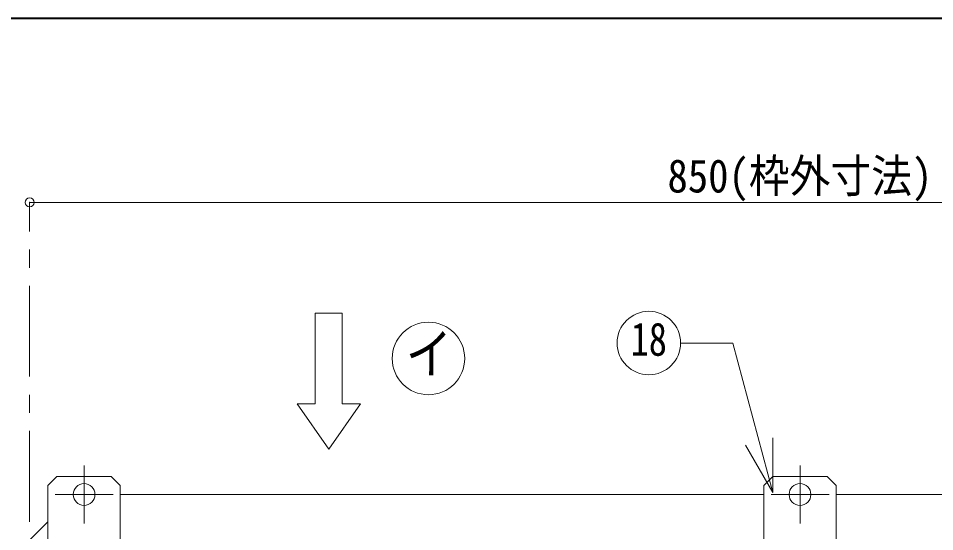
# Model space of a CAD drawing. Units: millimetres at full size, sheet at 1:10; details may follow other scales. Extents: x -2126 to 1924, y -1326 to 1484.
# Drawn here: x -1676 to -1171, y 1201 to 1484 of the extents above; entities that cross this region are included whole.
import ezdxf
from ezdxf.enums import TextEntityAlignment as Align

# ---------------------------------------------------------------- set-up
doc = ezdxf.new("R2010")
doc.units = ezdxf.units.MM
doc.header["$LTSCALE"] = 10
doc.header["$PDMODE"] = 32
doc.header["$PDSIZE"] = 5
doc.linetypes.add('CHAIN1', pattern=[8, 5, -1, 1, -1])
doc.layers.add('0-0_ﾚｲﾔ1', color=4, linetype='Continuous', lineweight=9)
doc.styles.add('ＭＳ ゴシック', font='')
doc.styles.get('ＭＳ ゴシック').set_extended_font_data('MS Gothic')

msp = doc.modelspace()

# ---------------------------------------------------------------- linework, layer by layer
at = {"layer": '0-0_ﾚｲﾔ1', "color": 1, "lineweight": 40}
msp.add_line((1923.78, 1484.05), (-2126.22, 1484.05), dxfattribs=at)
at = {"layer": '0-0_ﾚｲﾔ1'}
for p, q in [((-1669.97, 1382.55), (-819.97, 1382.55)), ((-1654.97, 1231.55), (-1659.97, 1226.55)), ((-1654.97, 1231.55), (-1624.97, 1231.55)), ((-1619.97, 1226.55), (-1624.97, 1231.55)), ((-1259.97, 1231.55), (-1264.97, 1226.55)), ((-1259.97, 1231.55), (-1229.97, 1231.55)), ((-1224.97, 1226.55), (-1229.97, 1231.55)), ((-1659.97, 1226.55), (-1659.97, 1196.55)), ((-1619.97, 1226.55), (-1619.97, 1196.55)), ((-1264.97, 1226.55), (-1264.97, 1196.55)), ((-1224.97, 1226.55), (-1224.97, 1196.55)), ((-1264.97, 1221.55), (-1619.97, 1221.55)), ((-869.97, 1221.55), (-1224.97, 1221.55)), ((-1694.97, 1171.55), (-1659.97, 1206.55))]:
    msp.add_line(p, q, dxfattribs=at)
at = {"layer": '0-0_ﾚｲﾔ1', "linetype": 'CHAIN1'}
for p, q in [((-1669.97, 1206.55), (-1669.97, 1382.55)), ((-1639.97, 1237.55), (-1639.97, 1205.55)), ((-1244.97, 1237.55), (-1244.97, 1205.55)), ((-1655.97, 1221.55), (-1623.97, 1221.55)), ((-1260.97, 1221.55), (-1228.97, 1221.55))]:
    msp.add_line(p, q, dxfattribs=at)
at = {"layer": '0-0_ﾚｲﾔ1', "color": 7, "lineweight": 18}
for p, q in [((-1497.47, 1321.55), (-1512.47, 1321.55)), ((-1497.47, 1321.55), (-1497.47, 1271.55)), ((-1282.01, 1305.05), (-1310.86, 1305.05)), ((-1259.95, 1222.73), (-1282.01, 1305.05)), ((-1504.97, 1246.55), (-1522.47, 1271.55)), ((-1504.97, 1246.55), (-1487.47, 1271.55)), ((-1487.47, 1271.55), (-1497.47, 1271.55)), ((-1259.95, 1222.73), (-1274.95, 1248.71)), ((-1259.95, 1222.73), (-1259.95, 1252.73))]:
    msp.add_line(p, q, dxfattribs=at)
msp.add_lwpolyline([(-1512.47, 1321.55), (-1512.47, 1271.55), (-1522.47, 1271.55)], dxfattribs=at)
for centre, radius in [((-1328.36, 1305.05), 17.5), ((-1449.97, 1296.55), 20)]:
    msp.add_circle(centre, radius, dxfattribs=at)
at = {"layer": '0-0_ﾚｲﾔ1'}
for centre in [(-1639.97, 1221.55), (-1244.97, 1221.55)]:
    msp.add_circle(centre, 6, dxfattribs=at)
at = {"layer": '0-0_ﾚｲﾔ1', "color": 1}
msp.add_point((-1669.97, 1382.55), dxfattribs=at)

# ---------------------------------------------------------------- texts
at = {"layer": '0-0_ﾚｲﾔ1', "color": 7, "style": 'ＭＳ ゴシック'}
for s, height, width, p in [('850(枠外寸法)', 18.33, 0.9, (-1318.09, 1382.55)), ('18', 18.33, 0.8, (-1338.36, 1292.55)), ('イ', 21.99, 0.85, (-1462.47, 1281.55))]:
    msp.add_text(s, height=height, dxfattribs=dict(at, width=width)).set_placement(p, align=Align.BOTTOM_LEFT)

doc.saveas('drawing.dxf')
